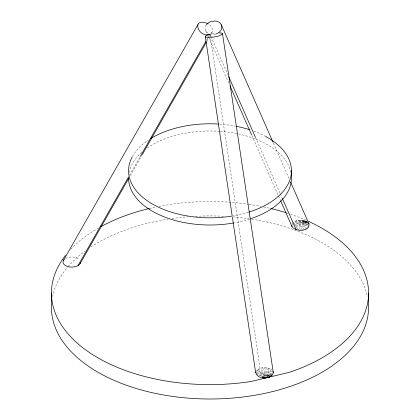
<?xml version="1.0" encoding="UTF-8"?>
<svg xmlns="http://www.w3.org/2000/svg" width="420" height="420" viewBox="0 0 420 420"><rect width="100%" height="100%" fill="white"/><g stroke="black" fill="none" stroke-linecap="round" stroke-linejoin="round"><path stroke-width="0.32" stroke-dasharray="2.1 1.58" d="M269.241 375.9L270.721 369.164C266.254 366.949 259.623 366.891 256.279 371.033M304.883 229.593L306.705 221.592C302.878 219.623 298.079 219.623 294.247 221.592L306.705 221.592L308.107 222.647M211.507 33.217C213.754 30.293 211.796 26.339 209.165 24.413M270.023 374.824L271.861 370.792M302.757 230.102L306.705 221.592L302.757 220.28M129.57 175.198L139.949 156.996M206.756 39.832L209.349 35.28M130.305 175.628L141.997 155.122M206.96 41.197L209.234 37.207M209.559 36.64L211.181 33.789M270.438 375.06L272.638 371.963M291.968 223.876L292.85 222.647L306.705 221.592L307.813 223.136M300.479 230.276L306.705 221.592L300.479 220.106M211.58 32.881L212.158 32.078M271.136 374.945L272.002 374.068M298.2 230.102L306.705 221.592L308.731 225.96M296.074 229.593L306.705 221.592L308.107 227.734M295.901 227.771L306.705 221.592L306.705 228.785M295.738 226.453L306.705 221.592L298.2 220.28M295.04 225.482L306.705 221.592L296.074 220.784M215.812 34.01L212.063 34.508M291.669 225.188L292.924 224.889M293.548 224.742L306.705 221.592L293.249 223.676M212.126 33.658L216.038 33.086M261.487 376.614L264.065 376.819M258.715 375.601L264.264 376.488M255.985 374.078L265.771 376.435M256.877 373.159L266.443 376.367M256.567 371.705L267.078 376.388M267.803 376.535L256.867 370.219L267.745 376.541M270.721 369.164L272.123 370.219M258.263 369.164L267.887 376.404M208.178 33.337C206.11 32.083 204.86 29.636 205.37 27.221A7.439 5.859 -23.8 0 1 206.026 25.494M267.971 376.236L260.09 368.356L210.194 35.438M262.469 367.831L268.543 376.645M264.495 367.673L268.622 376.572M273.346 142.942L289.186 178.909M211.055 36.54L227.955 74.912M255.413 137.261L279.967 193.022M280.235 193.62L282.082 197.82M205.727 30.671L207.044 33.668M207.312 34.267L208.367 36.661M208.63 37.259L228.937 83.375M251.879 135.476L278.255 195.363M278.518 195.962L280.366 200.156M266.774 367.846L268.758 376.546M268.973 377.123L268.9 368.356L268.9 375.905M52.526 296.767A158.56 91.544 0 0 1 67.594 267.199M68.03 266.69A158.56 91.544 0 0 1 84.987 251.144M90.956 246.986A158.56 91.544 0 0 1 168.299 219.135M172.127 218.563A158.56 91.544 0 0 1 187.661 216.825M195.557 216.295A158.56 91.544 0 0 1 224.443 216.295M232.995 216.878A158.56 91.544 0 0 1 249.144 218.747M251.701 219.135A158.56 91.544 0 0 1 367.474 296.767M70.765 249.275A158.56 91.544 0 0 1 98.942 227.734M149.321 208.493A158.56 91.544 0 0 1 156.455 206.903M159.075 206.378A158.56 91.544 0 0 1 248.509 204.267M249.144 204.362A158.56 91.544 0 0 1 260.925 206.378M263.545 206.903A158.56 91.544 0 0 1 270.68 208.493M286.892 213.014A158.56 91.544 0 0 1 288.094 213.397M290.572 214.226A158.56 91.544 0 0 1 306.826 220.579M65.546 258.442A8.81 5.087 0 0 1 79.401 259.497M248.325 212.279A81.427 47.014 0 0 1 233.042 215.891M132.431 156.497A81.427 47.014 0 0 1 148.376 140.07M219.66 124.12A81.427 47.014 0 0 1 235.662 126.184M253.832 131.182A81.427 47.014 0 0 1 264.936 136.101M249.527 219.093A81.427 47.014 0 0 1 234.355 222.852M129.134 172.468A81.427 47.014 0 0 1 141.697 152.397M147.268 148.019A81.427 47.014 0 0 1 219.66 131.313M220.306 131.36A81.427 47.014 0 0 1 290.866 172.468"/><path stroke-width="0.63" d="M219.193 32.928L220.337 32.959A7.439 1.643 -8.5 0 1 222.521 33.936L273.305 372.76C271.478 380.021 256.032 379.743 255.885 371.884M208.278 23.846C190.213 15.845 198.214 40.268 211.596 33.779M270.721 376.357L266.774 377.675M63.268 260.72L197.841 24.707M78.005 265.634L128.599 176.904M140.27 156.429L206.11 40.966M80.283 263.356L128.678 178.479M142.322 154.555L206.309 42.336M232.082 215.271L205.275 36.393L206.666 35.285L210 34.141M222.521 33.936L219.655 35.632A9.56 2.116 -8.5 0 1 213.418 37.054L207.459 37.37A7.439 1.643 -8.5 0 1 205.27 36.393M269.152 377.05L271.079 375.564M269.377 376.95L272.123 375.302M216.342 33.873L218.264 32.907A7.439 5.859 -23.8 0 0 221.692 28.287L221.797 26.523L221.335 24.838L220.343 23.357A9.56 7.529 -23.8 0 0 214.998 21L210.719 21.64L208.798 22.601A7.439 5.859 -23.8 0 0 206.362 24.948M264.495 377.848L268.354 377.291L262.211 377.675L266.695 377.365M280.628 200.755L291.968 226.506C295.187 232.013 309.971 231.919 308.989 223.876L290.509 181.907M308.401 223.057L308.989 223.876M221.335 24.838L273.084 142.343M228.748 76.708L255.413 137.261M282.345 198.418L296.074 229.593M229.992 85.769L251.617 134.878M291.769 225.629L291.968 226.506M273 371.443L273.305 372.76M232.37 217.214L255.685 372.76M368.56 293.071L368.56 307.456A158.56 91.544 0 0 1 210 399A158.56 91.544 0 0 1 51.44 307.456L51.44 293.071M291.428 170.798L291.428 177.991A81.427 47.014 0 0 1 250.714 218.704M308.621 221.387A158.56 91.544 0 0 1 289.28 372.351L251.039 381.497A158.56 91.544 0 0 1 89.166 352.343A158.56 91.544 0 0 1 65.483 255.407M100.558 226.832A158.56 91.544 0 0 1 149.321 208.493M270.68 208.493A158.56 91.544 0 0 1 286.293 212.819M80.551 262.479A8.81 5.087 0 0 1 69.127 266.889A8.81 5.087 0 0 1 64.145 259.497M265.477 136.385A81.427 47.014 0 0 1 248.929 212.09M232.386 216.001A81.427 47.014 0 0 1 151.888 203.726A81.427 47.014 0 0 1 132.143 157.028M150.654 138.611A81.427 47.014 0 0 1 218.369 124.037M236.313 126.31A81.427 47.014 0 0 1 249.527 129.696M233.698 222.968A81.427 47.014 0 0 1 128.573 177.991"/></g></svg>
